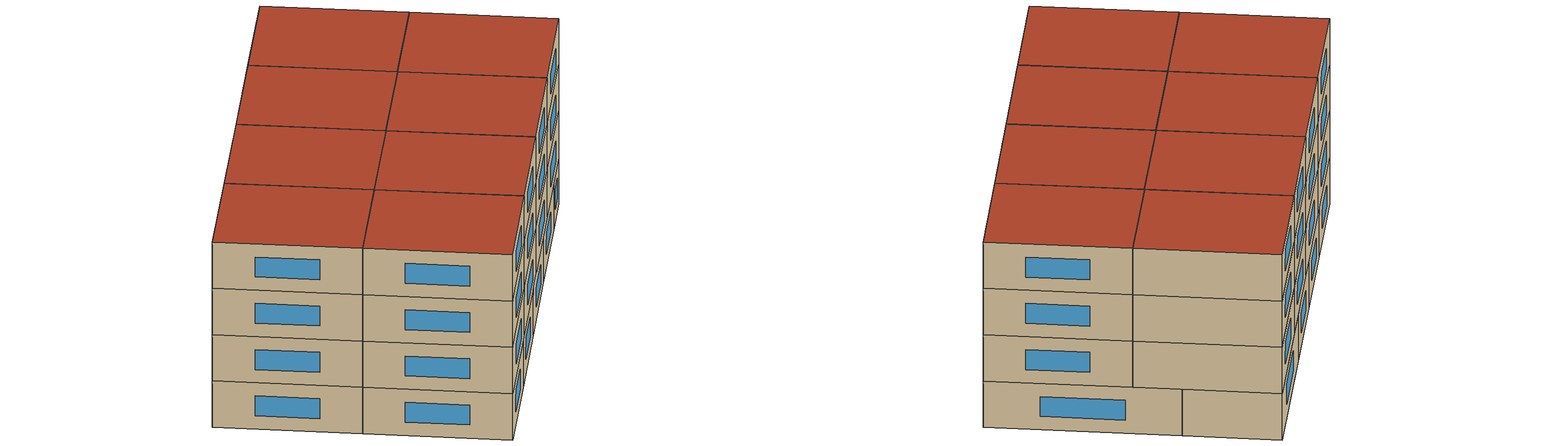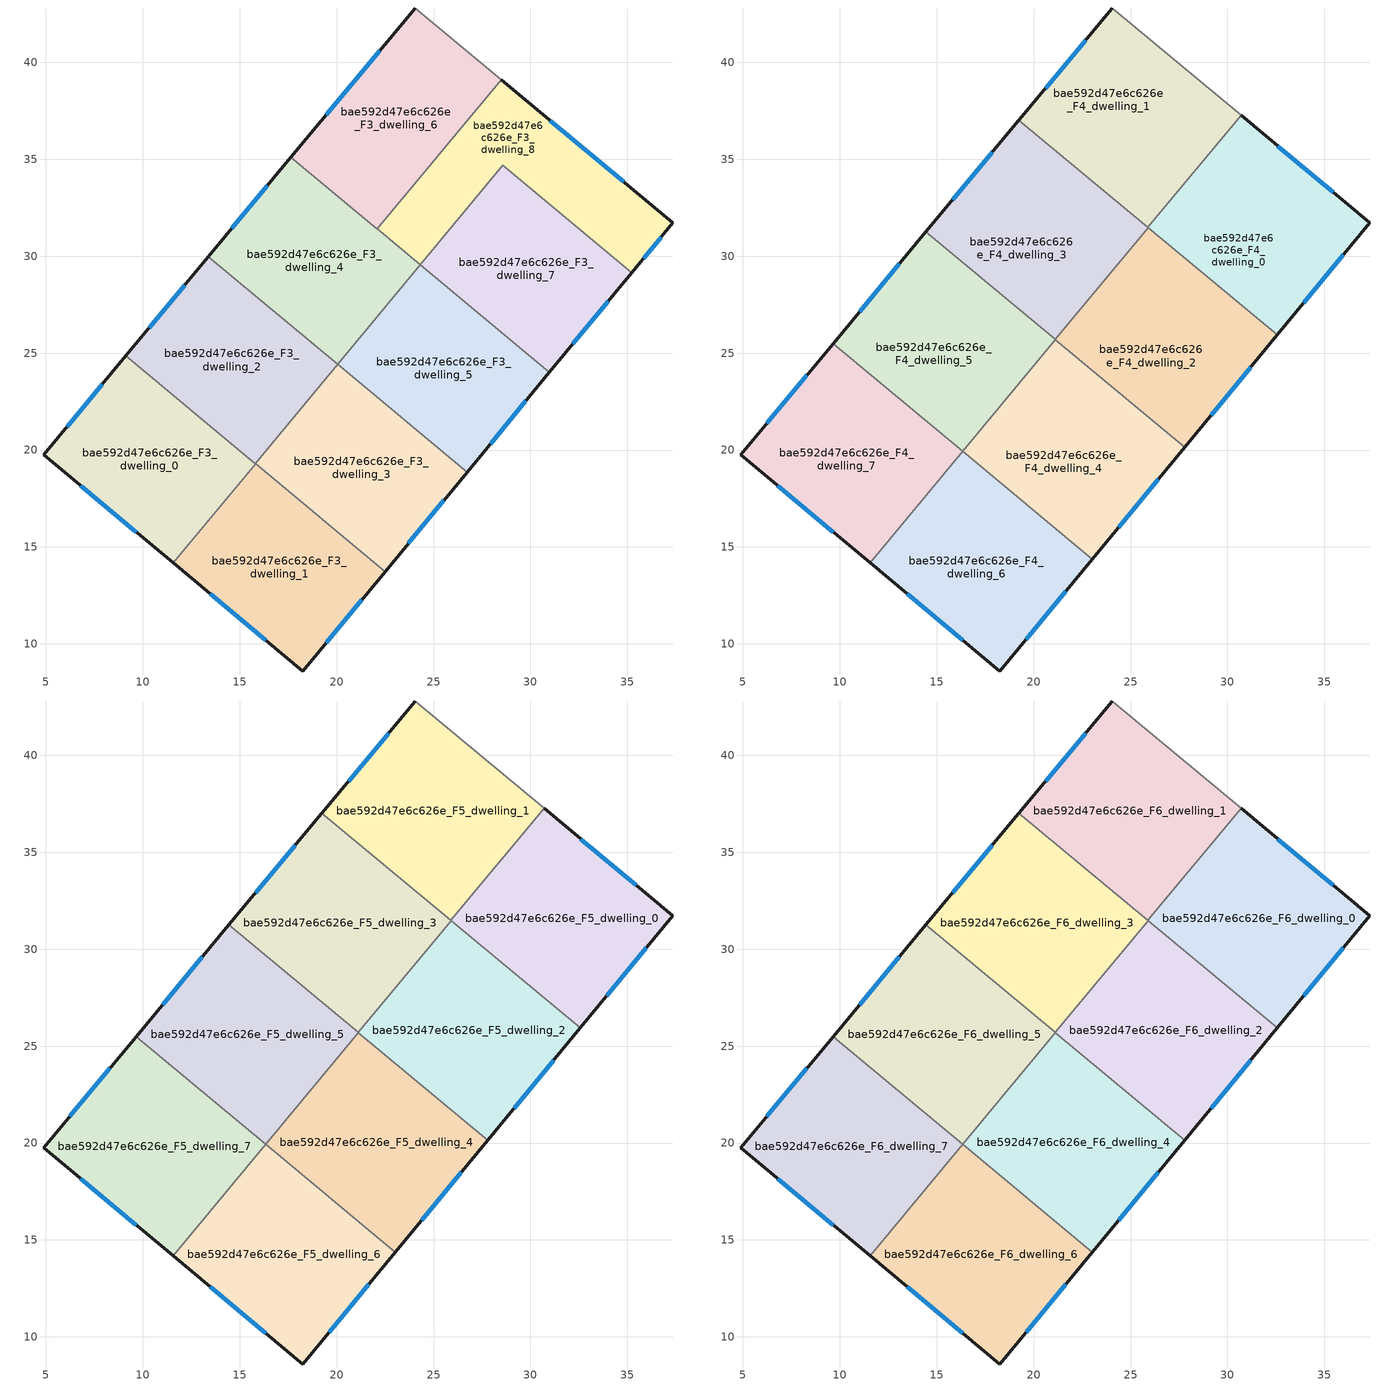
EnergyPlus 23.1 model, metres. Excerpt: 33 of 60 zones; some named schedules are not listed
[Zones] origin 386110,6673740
bae592d47e6c626e_F3_dwelling_0
 floor to bae592d47e6c626e_F2_dwelling_0 (EU_floor_Construction): 15.82,19.29 11.57,14.18 4.88,19.75 9.12,24.86 z9
 wall outside (EU_wall_Construction): 9.12,24.86 4.88,19.75 11.57,14.18 z9:12
 wall to bae592d47e6c626e_F3_dwelling_1 (EU_wall_Construction): 11.57,14.18 15.82,19.29 z9:12
 wall to bae592d47e6c626e_F3_dwelling_2 (EU_wall_Construction): 15.81,19.3 9.12,24.86 z9:12
 wall to bae592d47e6c626e_F3_dwelling_3 (EU_wall_Construction): 15.82,19.29 15.81,19.3 z9:12
 window (EU_Window_Construction): 6.79,18.16 9.66,15.77 / 7.91,23.4 6.09,21.21 z9.86:11.14
bae592d47e6c626e_F3_dwelling_1
 floor to bae592d47e6c626e_F2_dwelling_1 (EU_floor_Construction): 22.5,13.74 18.26,8.6 11.57,14.18 15.82,19.29 z9
 wall outside (EU_wall_Construction): 11.57,14.18 18.26,8.6 22.5,13.74 z9:12
 wall to bae592d47e6c626e_F3_dwelling_3 (EU_wall_Construction): 22.5,13.74 15.82,19.29 z9:12
 window (EU_Window_Construction): 13.48,12.58 16.34,10.19 / 19.47,10.07 21.28,12.27 z9.86:11.14
 ceiling adiabatic (EU_roof_Construction): 18.26,8.6 22.5,13.74 15.82,19.29 11.57,14.18 z12
bae592d47e6c626e_F3_dwelling_2
 floor to bae592d47e6c626e_F2_dwelling_2 (EU_floor_Construction): 20.06,24.42 15.8,19.3 9.12,24.86 13.38,29.98 z9
 wall outside (EU_wall_Construction): 13.38,29.98 9.12,24.86 z9:12
 wall to bae592d47e6c626e_F3_dwelling_3 (EU_wall_Construction): 15.8,19.3 20.06,24.42 z9:12
 wall to bae592d47e6c626e_F3_dwelling_4 (EU_wall_Construction): 20.05,24.43 13.38,29.98 z9:12
 wall to bae592d47e6c626e_F3_dwelling_5 (EU_wall_Construction): 20.06,24.42 20.05,24.43 z9:12
 window (EU_Window_Construction): 12.16,28.51 10.34,26.32 z9.86:11.14
 ceiling adiabatic (EU_roof_Construction): 16.34,19.94 9.66,25.5 9.12,24.86 15.8,19.3 20.06,24.42 z12
bae592d47e6c626e_F3_dwelling_3
 floor to bae592d47e6c626e_F2_dwelling_3 (EU_floor_Construction): 26.74,18.87 22.5,13.74 15.8,19.3 20.06,24.42 z9
 wall outside (EU_wall_Construction): 22.5,13.74 26.74,18.87 z9:12
 wall to bae592d47e6c626e_F3_dwelling_5 (EU_wall_Construction): 26.74,18.87 20.06,24.42 z9:12
 window (EU_Window_Construction): 23.71,15.2 25.52,17.4 z9.86:11.14
bae592d47e6c626e_F3_dwelling_4
 floor to bae592d47e6c626e_F2_dwelling_4 (EU_floor_Construction): 24.32,29.55 20.05,24.43 13.38,29.98 17.64,35.1 z9
 wall outside (EU_wall_Construction): 17.64,35.1 13.38,29.98 z9:12
 wall to bae592d47e6c626e_F3_dwelling_5 (EU_wall_Construction): 20.05,24.43 24.32,29.55 z9:12
 wall to bae592d47e6c626e_F3_dwelling_6 (EU_wall_Construction): 22.08,31.41 17.64,35.1 z9:12
 wall to bae592d47e6c626e_F3_dwelling_8 (EU_wall_Construction): 24.31,29.56 22.08,31.41 z9:12
 wall to bae592d47e6c626e_F3_dwelling_7 (EU_wall_Construction): 24.32,29.55 24.31,29.56 z9:12
 window (EU_Window_Construction): 16.43,33.64 14.6,31.44 z9.86:11.14
 ceiling adiabatic (EU_roof_Construction): 21.12,25.71 14.45,31.26 13.38,29.98 20.05,24.43 24.32,29.55 z12
bae592d47e6c626e_F3_dwelling_5
 floor to bae592d47e6c626e_F2_dwelling_5 (EU_floor_Construction): 30.98,24.01 26.74,18.87 20.05,24.43 24.32,29.55 z9
 wall outside (EU_wall_Construction): 26.74,18.87 30.98,24.01 z9:12
 wall to bae592d47e6c626e_F3_dwelling_7 (EU_wall_Construction): 30.98,24.01 24.32,29.55 z9:12
 window (EU_Window_Construction): 27.95,20.34 29.77,22.54 z9.86:11.14
 ceiling adiabatic (EU_roof_Construction): 26.74,18.87 27.8,20.15 21.12,25.71 20.05,24.43 z12
bae592d47e6c626e_F3_dwelling_6
 floor to bae592d47e6c626e_F2_dwelling_6 (EU_floor_Construction): 28.49,39.12 22.08,31.41 17.64,35.1 24.05,42.81 z9
 wall outside (EU_wall_Construction): 24.05,42.81 17.64,35.1 z9:12
 wall adiabatic (EU_wall_Construction): 28.49,39.12 24.05,42.81 z9:12
 wall to bae592d47e6c626e_F3_dwelling_8 (EU_wall_Construction): 22.08,31.41 28.49,39.12 z9:12
 window (EU_Window_Construction): 22.22,40.61 19.48,37.3 z9.86:11.14
 ceiling adiabatic (EU_roof_Construction): 22.08,31.41 23.68,33.33 19.24,37.03 17.64,35.1 z12
bae592d47e6c626e_F3_dwelling_7
 floor to bae592d47e6c626e_F2_dwelling_7 (EU_floor_Construction): 35.23,29.16 30.98,24.01 24.31,29.56 28.58,34.69 z9
 wall outside (EU_wall_Construction): 30.98,24.01 35.23,29.16 z9:12
 wall to bae592d47e6c626e_F3_dwelling_8 (EU_wall_Construction): 35.23,29.16 28.58,34.69 24.31,29.56 z9:12
 window (EU_Window_Construction): 32.2,25.48 34.02,27.69 z9.86:11.14
bae592d47e6c626e_F3_dwelling_8
 floor to bae592d47e6c626e_F2_dwelling_8 (EU_floor_Construction): 37.35,31.73 35.23,29.16 28.58,34.69 24.31,29.56 22.08,31.41 28.49,39.12 z9
 wall outside (EU_wall_Construction): 35.23,29.16 37.35,31.73 28.49,39.12 z9:12
 window (EU_Window_Construction): 34.82,33.84 31.02,37 / 35.84,29.89 36.75,30.99 z9.86:11.14
 ceiling adiabatic (EU_roof_Construction): 24.31,29.56 25.91,31.48 23.68,33.33 22.08,31.41 z12
bae592d47e6c626e_F4_dwelling_0
 floor to bae592d47e6c626e_F3_dwelling_7 (EU_floor_Construction): 35.23,29.16 32.57,25.94 25.91,31.48 28.58,34.69 z12
 floor to bae592d47e6c626e_F3_dwelling_8 (EU_floor_Construction): 37.35,31.73 35.23,29.16 28.58,34.69 25.91,31.48 25.9,31.49 30.71,37.27 z12
 wall outside (EU_wall_Construction): 32.58,25.94 37.35,31.73 30.71,37.27 z12:15
 wall to bae592d47e6c626e_F4_dwelling_1 (EU_wall_Construction): 30.71,37.27 25.9,31.49 z12:15
 wall to bae592d47e6c626e_F4_dwelling_2 (EU_wall_Construction): 25.91,31.48 32.58,25.94 z12:15
 wall to bae592d47e6c626e_F4_dwelling_3 (EU_wall_Construction): 25.9,31.49 25.91,31.48 z12:15
 window (EU_Window_Construction): 33.94,27.59 35.99,30.07 / 35.45,33.31 32.6,35.68 z12.86:14.14
bae592d47e6c626e_F4_dwelling_1
 floor to bae592d47e6c626e_F3_dwelling_6 (EU_floor_Construction): 28.49,39.11 23.68,33.33 19.24,37.03 24.05,42.81 z12
 floor to bae592d47e6c626e_F3_dwelling_8 (EU_floor_Construction): 30.71,37.27 25.9,31.49 23.68,33.33 28.49,39.11 z12
 wall outside (EU_wall_Construction): 24.05,42.81 19.24,37.03 z12:15
 wall adiabatic (EU_wall_Construction): 30.71,37.27 24.05,42.81 z12:15
 wall to bae592d47e6c626e_F4_dwelling_3 (EU_wall_Construction): 19.24,37.03 25.9,31.49 z12:15
 window (EU_Window_Construction): 22.68,41.16 20.62,38.68 z12.86:14.14
bae592d47e6c626e_F4_dwelling_2
 floor to bae592d47e6c626e_F3_dwelling_5 (EU_floor_Construction): 30.98,24.01 27.8,20.15 21.12,25.71 24.32,29.55 z12
 floor to bae592d47e6c626e_F3_dwelling_7 (EU_floor_Construction): 32.57,25.94 30.98,24.01 24.32,29.55 25.91,31.48 z12
 wall outside (EU_wall_Construction): 27.8,20.15 32.58,25.94 z12:15
 wall to bae592d47e6c626e_F4_dwelling_3 (EU_wall_Construction): 25.91,31.48 21.12,25.71 z12:15
 wall to bae592d47e6c626e_F4_dwelling_4 (EU_wall_Construction): 21.13,25.7 27.8,20.15 z12:15
 wall to bae592d47e6c626e_F4_dwelling_5 (EU_wall_Construction): 21.12,25.71 21.13,25.7 z12:15
 window (EU_Window_Construction): 29.16,21.81 31.21,24.29 z12.86:14.14
bae592d47e6c626e_F4_dwelling_3
 floor to bae592d47e6c626e_F3_dwelling_4 (EU_floor_Construction): 24.31,29.55 21.12,25.71 14.45,31.26 17.64,35.1 z12
 floor adiabatic (EU_floor_Construction): 25.91,31.48 24.31,29.55 17.64,35.1 19.24,37.03 z12
 wall outside (EU_wall_Construction): 19.24,37.03 14.45,31.26 z12:15
 wall to bae592d47e6c626e_F4_dwelling_5 (EU_wall_Construction): 14.45,31.26 21.12,25.71 z12:15
 window (EU_Window_Construction): 17.87,35.38 15.82,32.91 z12.86:14.14
bae592d47e6c626e_F4_dwelling_4
 floor to bae592d47e6c626e_F3_dwelling_3 (EU_floor_Construction): 26.74,18.87 23.03,14.38 16.34,19.94 20.06,24.42 z12
 floor adiabatic (EU_floor_Construction): 27.8,20.15 26.74,18.87 20.06,24.42 21.13,25.7 z12
 wall outside (EU_wall_Construction): 23.03,14.38 27.8,20.15 z12:15
 wall to bae592d47e6c626e_F4_dwelling_5 (EU_wall_Construction): 21.13,25.7 16.34,19.94 z12:15
 wall to bae592d47e6c626e_F4_dwelling_6 (EU_wall_Construction): 16.35,19.93 23.03,14.38 z12:15
 wall to bae592d47e6c626e_F4_dwelling_7 (EU_wall_Construction): 16.34,19.94 16.35,19.93 z12:15
 window (EU_Window_Construction): 24.39,16.03 26.43,18.5 z12.86:14.14
bae592d47e6c626e_F4_dwelling_5
 floor to bae592d47e6c626e_F3_dwelling_2 (EU_floor_Construction): 20.06,24.42 16.34,19.94 9.66,25.5 13.38,29.98 z12
 floor adiabatic (EU_floor_Construction): 21.12,25.71 20.05,24.43 13.38,29.98 14.45,31.26 z12
 wall outside (EU_wall_Construction): 14.45,31.26 9.66,25.5 z12:15
 wall to bae592d47e6c626e_F4_dwelling_7 (EU_wall_Construction): 9.66,25.5 16.34,19.94 z12:15
 window (EU_Window_Construction): 13.08,29.61 11.02,27.14 z12.86:14.14
bae592d47e6c626e_F4_dwelling_6
 floor to bae592d47e6c626e_F3_dwelling_3 (EU_floor_Construction): 23.03,14.38 22.5,13.74 15.82,19.29 16.35,19.93 z12
 floor adiabatic (EU_floor_Construction): 23.03,14.38 18.26,8.6 11.57,14.18 15.82,19.29 22.5,13.74 z12
 wall outside (EU_wall_Construction): 11.57,14.18 18.26,8.6 23.03,14.38 z12:15
 wall to bae592d47e6c626e_F4_dwelling_7 (EU_wall_Construction): 16.35,19.93 11.57,14.18 z12:15
 window (EU_Window_Construction): 19.62,10.25 21.66,12.73 / 13.48,12.58 16.34,10.19 z12.86:14.14
bae592d47e6c626e_F4_dwelling_7
 floor to bae592d47e6c626e_F3_dwelling_0 (EU_floor_Construction): 15.82,19.29 11.57,14.18 4.88,19.75 9.12,24.86 z12
 floor adiabatic (EU_floor_Construction): 16.34,19.94 15.81,19.3 9.12,24.86 9.66,25.5 z12
 floor to bae592d47e6c626e_F3_dwelling_3 (EU_floor_Construction): 16.35,19.93 15.82,19.29 15.81,19.3 16.34,19.94 z12
 wall outside (EU_wall_Construction): 9.66,25.5 4.88,19.75 11.57,14.18 z12:15
 window (EU_Window_Construction): 6.79,18.16 9.65,15.77 / 8.29,23.85 6.24,21.39 z12.86:14.14
bae592d47e6c626e_F5_dwelling_0
 floor to bae592d47e6c626e_F4_dwelling_0 (EU_floor_Construction): 37.35,31.73 32.58,25.94 25.9,31.49 30.71,37.27 z15
 wall outside (EU_wall_Construction): 32.58,25.94 37.35,31.73 30.71,37.27 z15:18
 wall to bae592d47e6c626e_F5_dwelling_1 (EU_wall_Construction): 30.71,37.27 25.9,31.49 z15:18
 wall to bae592d47e6c626e_F5_dwelling_2 (EU_wall_Construction): 25.91,31.48 32.58,25.94 z15:18
 wall to bae592d47e6c626e_F5_dwelling_3 (EU_wall_Construction): 25.9,31.49 25.91,31.48 z15:18
 window (EU_Window_Construction): 33.94,27.59 35.99,30.07 / 35.45,33.31 32.6,35.68 z15.86:17.14
bae592d47e6c626e_F5_dwelling_1
 floor to bae592d47e6c626e_F4_dwelling_1 (EU_floor_Construction): 30.71,37.27 25.9,31.49 19.24,37.03 24.05,42.81 z15
 wall outside (EU_wall_Construction): 24.05,42.81 19.24,37.03 z15:18
 wall adiabatic (EU_wall_Construction): 30.71,37.27 24.05,42.81 z15:18
 wall to bae592d47e6c626e_F5_dwelling_3 (EU_wall_Construction): 19.24,37.03 25.9,31.49 z15:18
 window (EU_Window_Construction): 22.68,41.16 20.62,38.68 z15.86:17.14
bae592d47e6c626e_F5_dwelling_2
 floor to bae592d47e6c626e_F4_dwelling_2 (EU_floor_Construction): 32.58,25.94 27.8,20.15 21.12,25.71 25.91,31.48 z15
 wall outside (EU_wall_Construction): 27.8,20.15 32.58,25.94 z15:18
 wall to bae592d47e6c626e_F5_dwelling_3 (EU_wall_Construction): 25.91,31.48 21.12,25.71 z15:18
 wall to bae592d47e6c626e_F5_dwelling_4 (EU_wall_Construction): 21.13,25.7 27.8,20.15 z15:18
 wall to bae592d47e6c626e_F5_dwelling_5 (EU_wall_Construction): 21.12,25.71 21.13,25.7 z15:18
 window (EU_Window_Construction): 29.16,21.81 31.21,24.29 z15.86:17.14
bae592d47e6c626e_F5_dwelling_3
 floor to bae592d47e6c626e_F4_dwelling_3 (EU_floor_Construction): 25.91,31.48 21.12,25.71 14.45,31.26 19.24,37.03 z15
 wall outside (EU_wall_Construction): 19.24,37.03 14.45,31.26 z15:18
 wall to bae592d47e6c626e_F5_dwelling_5 (EU_wall_Construction): 14.45,31.26 21.12,25.71 z15:18
 window (EU_Window_Construction): 17.87,35.38 15.82,32.91 z15.86:17.14
bae592d47e6c626e_F5_dwelling_4
 floor to bae592d47e6c626e_F4_dwelling_4 (EU_floor_Construction): 27.8,20.15 23.03,14.38 16.34,19.94 21.13,25.7 z15
 wall outside (EU_wall_Construction): 23.03,14.38 27.8,20.15 z15:18
 wall to bae592d47e6c626e_F5_dwelling_5 (EU_wall_Construction): 21.13,25.7 16.34,19.94 z15:18
 wall to bae592d47e6c626e_F5_dwelling_6 (EU_wall_Construction): 16.35,19.93 23.03,14.38 z15:18
 wall to bae592d47e6c626e_F5_dwelling_7 (EU_wall_Construction): 16.34,19.94 16.35,19.93 z15:18
 window (EU_Window_Construction): 24.39,16.03 26.43,18.5 z15.86:17.14
bae592d47e6c626e_F5_dwelling_5
 floor to bae592d47e6c626e_F4_dwelling_5 (EU_floor_Construction): 21.13,25.7 16.34,19.94 9.66,25.5 14.45,31.26 z15
 wall outside (EU_wall_Construction): 14.45,31.26 9.66,25.5 z15:18
 wall to bae592d47e6c626e_F5_dwelling_7 (EU_wall_Construction): 9.66,25.5 16.34,19.94 z15:18
 window (EU_Window_Construction): 13.08,29.61 11.02,27.14 z15.86:17.14
bae592d47e6c626e_F5_dwelling_6
 floor to bae592d47e6c626e_F4_dwelling_6 (EU_floor_Construction): 23.03,14.38 18.26,8.6 11.57,14.18 16.35,19.93 z15
 wall outside (EU_wall_Construction): 11.57,14.18 18.26,8.6 23.03,14.38 z15:18
 wall to bae592d47e6c626e_F5_dwelling_7 (EU_wall_Construction): 16.35,19.93 11.57,14.18 z15:18
 window (EU_Window_Construction): 19.62,10.25 21.66,12.73 / 13.48,12.58 16.34,10.19 z15.86:17.14
bae592d47e6c626e_F5_dwelling_7
 floor to bae592d47e6c626e_F4_dwelling_7 (EU_floor_Construction): 16.35,19.93 11.57,14.18 4.88,19.75 9.66,25.5 z15
 wall outside (EU_wall_Construction): 9.66,25.5 4.88,19.75 11.57,14.18 z15:18
 window (EU_Window_Construction): 6.79,18.16 9.65,15.77 / 8.29,23.85 6.24,21.39 z15.86:17.14
bae592d47e6c626e_F6_dwelling_0
 floor to bae592d47e6c626e_F5_dwelling_0 (EU_floor_Construction): 37.35,31.73 32.58,25.94 25.9,31.49 30.71,37.27 z18
 wall outside (EU_wall_Construction): 32.58,25.94 37.35,31.73 30.71,37.27 z18:21
 wall to bae592d47e6c626e_F6_dwelling_1 (EU_wall_Construction): 30.71,37.27 25.9,31.49 z18:21
 wall to bae592d47e6c626e_F6_dwelling_2 (EU_wall_Construction): 25.91,31.48 32.58,25.94 z18:21
 wall to bae592d47e6c626e_F6_dwelling_3 (EU_wall_Construction): 25.9,31.49 25.91,31.48 z18:21
 window (EU_Window_Construction): 33.94,27.59 35.99,30.07 / 35.45,33.31 32.6,35.68 z18.86:20.14
 roof outside (EU_roof_Construction): 32.58,25.94 37.35,31.73 30.71,37.27 25.9,31.49 z21
bae592d47e6c626e_F6_dwelling_1
 floor to bae592d47e6c626e_F5_dwelling_1 (EU_floor_Construction): 30.71,37.27 25.9,31.49 19.24,37.03 24.05,42.81 z18
 wall outside (EU_wall_Construction): 24.05,42.81 19.24,37.03 z18:21
 wall adiabatic (EU_wall_Construction): 30.71,37.27 24.05,42.81 z18:21
 wall to bae592d47e6c626e_F6_dwelling_3 (EU_wall_Construction): 19.24,37.03 25.9,31.49 z18:21
 window (EU_Window_Construction): 22.68,41.16 20.62,38.68 z18.86:20.14
 roof outside (EU_roof_Construction): 25.9,31.49 30.71,37.27 24.05,42.81 19.24,37.03 z21
bae592d47e6c626e_F6_dwelling_2
 floor to bae592d47e6c626e_F5_dwelling_2 (EU_floor_Construction): 32.58,25.94 27.8,20.15 21.12,25.71 25.91,31.48 z18
 wall outside (EU_wall_Construction): 27.8,20.15 32.58,25.94 z18:21
 wall to bae592d47e6c626e_F6_dwelling_3 (EU_wall_Construction): 25.91,31.48 21.12,25.71 z18:21
 wall to bae592d47e6c626e_F6_dwelling_4 (EU_wall_Construction): 21.13,25.7 27.8,20.15 z18:21
 wall to bae592d47e6c626e_F6_dwelling_5 (EU_wall_Construction): 21.12,25.71 21.13,25.7 z18:21
 window (EU_Window_Construction): 29.16,21.81 31.21,24.29 z18.86:20.14
 roof outside (EU_roof_Construction): 27.8,20.15 32.58,25.94 25.91,31.48 21.12,25.71 z21
bae592d47e6c626e_F6_dwelling_3
 floor to bae592d47e6c626e_F5_dwelling_3 (EU_floor_Construction): 25.91,31.48 21.12,25.71 14.45,31.26 19.24,37.03 z18
 wall outside (EU_wall_Construction): 19.24,37.03 14.45,31.26 z18:21
 wall to bae592d47e6c626e_F6_dwelling_5 (EU_wall_Construction): 14.45,31.26 21.12,25.71 z18:21
 window (EU_Window_Construction): 17.87,35.38 15.82,32.91 z18.86:20.14
 roof outside (EU_roof_Construction): 21.12,25.71 25.91,31.48 19.24,37.03 14.45,31.26 z21
bae592d47e6c626e_F6_dwelling_4
 floor to bae592d47e6c626e_F5_dwelling_4 (EU_floor_Construction): 27.8,20.15 23.03,14.38 16.34,19.94 21.13,25.7 z18
 wall outside (EU_wall_Construction): 23.03,14.38 27.8,20.15 z18:21
 wall to bae592d47e6c626e_F6_dwelling_5 (EU_wall_Construction): 21.13,25.7 16.34,19.94 z18:21
 wall to bae592d47e6c626e_F6_dwelling_6 (EU_wall_Construction): 16.35,19.93 23.03,14.38 z18:21
 wall to bae592d47e6c626e_F6_dwelling_7 (EU_wall_Construction): 16.34,19.94 16.35,19.93 z18:21
 window (EU_Window_Construction): 24.39,16.03 26.43,18.5 z18.86:20.14
 roof outside (EU_roof_Construction): 23.03,14.38 27.8,20.15 21.13,25.7 16.34,19.94 z21
bae592d47e6c626e_F6_dwelling_5
 floor to bae592d47e6c626e_F5_dwelling_5 (EU_floor_Construction): 21.13,25.7 16.34,19.94 9.66,25.5 14.45,31.26 z18
 wall outside (EU_wall_Construction): 14.45,31.26 9.66,25.5 z18:21
 wall to bae592d47e6c626e_F6_dwelling_7 (EU_wall_Construction): 9.66,25.5 16.34,19.94 z18:21
 window (EU_Window_Construction): 13.08,29.61 11.02,27.14 z18.86:20.14
 roof outside (EU_roof_Construction): 16.34,19.94 21.13,25.7 14.45,31.26 9.66,25.5 z21
bae592d47e6c626e_F6_dwelling_6
 floor to bae592d47e6c626e_F5_dwelling_6 (EU_floor_Construction): 23.03,14.38 18.26,8.6 11.57,14.18 16.35,19.93 z18
 wall outside (EU_wall_Construction): 11.57,14.18 18.26,8.6 23.03,14.38 z18:21
 wall to bae592d47e6c626e_F6_dwelling_7 (EU_wall_Construction): 16.35,19.93 11.57,14.18 z18:21
 window (EU_Window_Construction): 19.62,10.25 21.66,12.73 / 13.48,12.58 16.34,10.19 z18.86:20.14
 roof outside (EU_roof_Construction): 18.26,8.6 23.03,14.38 16.35,19.93 11.57,14.18 z21
bae592d47e6c626e_F6_dwelling_7
 floor to bae592d47e6c626e_F5_dwelling_7 (EU_floor_Construction): 16.35,19.93 11.57,14.18 4.88,19.75 9.66,25.5 z18
 wall outside (EU_wall_Construction): 9.66,25.5 4.88,19.75 11.57,14.18 z18:21
 window (EU_Window_Construction): 6.79,18.16 9.65,15.77 / 8.29,23.85 6.24,21.39 z18.86:20.14
 roof outside (EU_roof_Construction): 11.57,14.18 16.35,19.93 9.66,25.5 4.88,19.75 z21
[Building]
EU S2 Campaign: North Axis=0; Terrain=City; Solar Distribution=FullExterior
[Site:Location]
Helsinki-Vantaa.AP: Latitude=60.317; Longitude=24.963; Time Zone=2; Elevation=54.6
[SizingPeriod:WeatherFileDays]
AnnualSizingPeriod: Begin Month=1; Begin Day of Month=1; End Month=12; End Day of Month=31; Day of Week for Start Day=Monday; Use Weather File Daylight Saving Period=No; Use Weather File Rain and Snow Indicators=No
[MATERIAL]
EU_InternalMass_Material: Roughness=MediumRough; Thickness=0.1; Conductivity=1; Density=1800; Specific Heat=900; Thermal Absorptance=0.9; Solar Absorptance=0.7; Visible Absorptance=0.7
[MATERIAL:NOMASS] Roughness=MediumRough; Thermal Absorptance=0.9; Solar Absorptance=0.7; Visible Absorptance=0.7
Name | Thermal Resistance
EU_wall_NoMass | 1.10183
EU_roof_NoMass; EU_floor_NoMass | 1.70606
[WINDOWMATERIAL:SIMPLEGLAZINGSYSTEM]
EU_Window_SimpleGlazing: UFactor=3.11035; Solar Heat Gain Coefficient=0.8; Visible Transmittance=0.8
[CONSTRUCTION]
EU_wall_Construction: EU_wall_NoMass
EU_roof_Construction: EU_roof_NoMass
EU_floor_Construction: EU_floor_NoMass
EU_Window_Construction: EU_Window_SimpleGlazing
EU_InternalMass_Construction: EU_InternalMass_Material
[ZONE] Type=1; Multiplier=1; Ceiling Height=autocalculate; Floor Area=autocalculate; Part of Total Floor Area=Yes
Name | Volume
bae592d47e6c626e_F3_dwelling_0 | 173.613
bae592d47e6c626e_F4_dwelling_0; bae592d47e6c626e_F5_dwelling_0; bae592d47e6c626e_F6_dwelling_0 | 195.308
bae592d47e6c626e_F3_dwelling_1 | 173.602
bae592d47e6c626e_F4_dwelling_1; bae592d47e6c626e_F5_dwelling_1; bae592d47e6c626e_F6_dwelling_1 | 195.294
bae592d47e6c626e_F3_dwelling_2 | 173.6
bae592d47e6c626e_F4_dwelling_2; bae592d47e6c626e_F5_dwelling_2; bae592d47e6c626e_F6_dwelling_2 | 195.306
bae592d47e6c626e_F3_dwelling_3 | 173.608
bae592d47e6c626e_F4_dwelling_3; bae592d47e6c626e_F5_dwelling_3; bae592d47e6c626e_F6_dwelling_3 | 195.281
bae592d47e6c626e_F3_dwelling_4; bae592d47e6c626e_F3_dwelling_6 | 173.596
bae592d47e6c626e_F4_dwelling_4; bae592d47e6c626e_F5_dwelling_4; bae592d47e6c626e_F6_dwelling_4 | 195.317
bae592d47e6c626e_F3_dwelling_5 | 173.59
bae592d47e6c626e_F4_dwelling_5; bae592d47e6c626e_F5_dwelling_5; bae592d47e6c626e_F6_dwelling_5 | 195.289
bae592d47e6c626e_F4_dwelling_6; bae592d47e6c626e_F5_dwelling_6; bae592d47e6c626e_F6_dwelling_6 | 195.315
bae592d47e6c626e_F3_dwelling_7 | 173.586
bae592d47e6c626e_F4_dwelling_7; bae592d47e6c626e_F5_dwelling_7; bae592d47e6c626e_F6_dwelling_7 | 195.288
bae592d47e6c626e_F3_dwelling_8 | 173.597
[INTERNALMASS] Construction=EU_InternalMass_Construction
Name | Zone or ZoneList | Surface Area
bae592d47e6c626e_F3_dwelling_0_EU_InternalMass | bae592d47e6c626e_F3_dwelling_0 | 57.8708
bae592d47e6c626e_F3_dwelling_1_EU_InternalMass | bae592d47e6c626e_F3_dwelling_1 | 57.8681
bae592d47e6c626e_F3_dwelling_2_EU_InternalMass | bae592d47e6c626e_F3_dwelling_2 | 57.8684
bae592d47e6c626e_F3_dwelling_3_EU_InternalMass | bae592d47e6c626e_F3_dwelling_3 | 57.8665
bae592d47e6c626e_F3_dwelling_4_EU_InternalMass | bae592d47e6c626e_F3_dwelling_4 | 57.8646
bae592d47e6c626e_F3_dwelling_5_EU_InternalMass | bae592d47e6c626e_F3_dwelling_5 | 57.8632
bae592d47e6c626e_F3_dwelling_6_EU_InternalMass | bae592d47e6c626e_F3_dwelling_6 | 57.865
bae592d47e6c626e_F3_dwelling_7_EU_InternalMass | bae592d47e6c626e_F3_dwelling_7 | 57.8627
bae592d47e6c626e_F3_dwelling_8_EU_InternalMass | bae592d47e6c626e_F3_dwelling_8 | 57.8658
bae592d47e6c626e_F4_dwelling_0_EU_InternalMass | bae592d47e6c626e_F4_dwelling_0 | 65.1028
bae592d47e6c626e_F4_dwelling_1_EU_InternalMass | bae592d47e6c626e_F4_dwelling_1 | 65.0982
bae592d47e6c626e_F4_dwelling_2_EU_InternalMass | bae592d47e6c626e_F4_dwelling_2 | 65.1022
bae592d47e6c626e_F4_dwelling_3_EU_InternalMass | bae592d47e6c626e_F4_dwelling_3 | 65.0937
bae592d47e6c626e_F4_dwelling_4_EU_InternalMass | bae592d47e6c626e_F4_dwelling_4 | 65.1059
bae592d47e6c626e_F4_dwelling_5_EU_InternalMass | bae592d47e6c626e_F4_dwelling_5 | 65.0965
bae592d47e6c626e_F4_dwelling_6_EU_InternalMass | bae592d47e6c626e_F4_dwelling_6 | 65.1049
bae592d47e6c626e_F4_dwelling_7_EU_InternalMass | bae592d47e6c626e_F4_dwelling_7 | 65.0958
bae592d47e6c626e_F5_dwelling_0_EU_InternalMass | bae592d47e6c626e_F5_dwelling_0 | 65.1028
bae592d47e6c626e_F5_dwelling_1_EU_InternalMass | bae592d47e6c626e_F5_dwelling_1 | 65.0982
bae592d47e6c626e_F5_dwelling_2_EU_InternalMass | bae592d47e6c626e_F5_dwelling_2 | 65.1022
bae592d47e6c626e_F5_dwelling_3_EU_InternalMass | bae592d47e6c626e_F5_dwelling_3 | 65.0937
bae592d47e6c626e_F5_dwelling_4_EU_InternalMass | bae592d47e6c626e_F5_dwelling_4 | 65.1059
bae592d47e6c626e_F5_dwelling_5_EU_InternalMass | bae592d47e6c626e_F5_dwelling_5 | 65.0965
bae592d47e6c626e_F5_dwelling_6_EU_InternalMass | bae592d47e6c626e_F5_dwelling_6 | 65.1049
bae592d47e6c626e_F5_dwelling_7_EU_InternalMass | bae592d47e6c626e_F5_dwelling_7 | 65.0958
bae592d47e6c626e_F6_dwelling_0_EU_InternalMass | bae592d47e6c626e_F6_dwelling_0 | 65.1028
bae592d47e6c626e_F6_dwelling_1_EU_InternalMass | bae592d47e6c626e_F6_dwelling_1 | 65.0982
bae592d47e6c626e_F6_dwelling_2_EU_InternalMass | bae592d47e6c626e_F6_dwelling_2 | 65.1022
bae592d47e6c626e_F6_dwelling_3_EU_InternalMass | bae592d47e6c626e_F6_dwelling_3 | 65.0937
bae592d47e6c626e_F6_dwelling_4_EU_InternalMass | bae592d47e6c626e_F6_dwelling_4 | 65.1059
bae592d47e6c626e_F6_dwelling_5_EU_InternalMass | bae592d47e6c626e_F6_dwelling_5 | 65.0965
bae592d47e6c626e_F6_dwelling_6_EU_InternalMass | bae592d47e6c626e_F6_dwelling_6 | 65.1049
bae592d47e6c626e_F6_dwelling_7_EU_InternalMass | bae592d47e6c626e_F6_dwelling_7 | 65.0958
[OTHEREQUIPMENT] Fuel Type=Electricity; Design Level Calculation Method=Watts/Area; Power per Zone Floor Area=1; Fraction Latent=0; Fraction Radiant=0; Fraction Lost=0; Carbon Dioxide Generation Rate=0; EndUse Subcategory=EU_Step8_InternalGains
Name | Zone or ZoneList or Space or SpaceList | Schedule
EU_Step8_InternalGain_bae592d47e6c626e_F3_dwelling_0_f000 | bae592d47e6c626e_F3_dwelling_0 | EU_Step8_GainSchedule_bae592d47e6c626e_F3_dwelling_0_f000
EU_Step8_InternalGain_bae592d47e6c626e_F3_dwelling_1_f000 | bae592d47e6c626e_F3_dwelling_1 | EU_Step8_GainSchedule_bae592d47e6c626e_F3_dwelling_1_f000
EU_Step8_InternalGain_bae592d47e6c626e_F3_dwelling_2_f000 | bae592d47e6c626e_F3_dwelling_2 | EU_Step8_GainSchedule_bae592d47e6c626e_F3_dwelling_2_f000
EU_Step8_InternalGain_bae592d47e6c626e_F3_dwelling_3_f000 | bae592d47e6c626e_F3_dwelling_3 | EU_Step8_GainSchedule_bae592d47e6c626e_F3_dwelling_3_f000
EU_Step8_InternalGain_bae592d47e6c626e_F3_dwelling_4_f000 | bae592d47e6c626e_F3_dwelling_4 | EU_Step8_GainSchedule_bae592d47e6c626e_F3_dwelling_4_f000
EU_Step8_InternalGain_bae592d47e6c626e_F3_dwelling_5_f000 | bae592d47e6c626e_F3_dwelling_5 | EU_Step8_GainSchedule_bae592d47e6c626e_F3_dwelling_5_f000
EU_Step8_InternalGain_bae592d47e6c626e_F3_dwelling_6_f000 | bae592d47e6c626e_F3_dwelling_6 | EU_Step8_GainSchedule_bae592d47e6c626e_F3_dwelling_6_f000
EU_Step8_InternalGain_bae592d47e6c626e_F3_dwelling_7_f000 | bae592d47e6c626e_F3_dwelling_7 | EU_Step8_GainSchedule_bae592d47e6c626e_F3_dwelling_7_f000
EU_Step8_InternalGain_bae592d47e6c626e_F3_dwelling_8_f000 | bae592d47e6c626e_F3_dwelling_8 | EU_Step8_GainSchedule_bae592d47e6c626e_F3_dwelling_8_f000
EU_Step8_InternalGain_bae592d47e6c626e_F4_dwelling_0_f000 | bae592d47e6c626e_F4_dwelling_0 | EU_Step8_GainSchedule_bae592d47e6c626e_F4_dwelling_0_f000
EU_Step8_InternalGain_bae592d47e6c626e_F4_dwelling_1_f000 | bae592d47e6c626e_F4_dwelling_1 | EU_Step8_GainSchedule_bae592d47e6c626e_F4_dwelling_1_f000
EU_Step8_InternalGain_bae592d47e6c626e_F4_dwelling_2_f000 | bae592d47e6c626e_F4_dwelling_2 | EU_Step8_GainSchedule_bae592d47e6c626e_F4_dwelling_2_f000
EU_Step8_InternalGain_bae592d47e6c626e_F4_dwelling_3_f000 | bae592d47e6c626e_F4_dwelling_3 | EU_Step8_GainSchedule_bae592d47e6c626e_F4_dwelling_3_f000
EU_Step8_InternalGain_bae592d47e6c626e_F4_dwelling_4_f000 | bae592d47e6c626e_F4_dwelling_4 | EU_Step8_GainSchedule_bae592d47e6c626e_F4_dwelling_4_f000
EU_Step8_InternalGain_bae592d47e6c626e_F4_dwelling_5_f000 | bae592d47e6c626e_F4_dwelling_5 | EU_Step8_GainSchedule_bae592d47e6c626e_F4_dwelling_5_f000
EU_Step8_InternalGain_bae592d47e6c626e_F4_dwelling_6_f000 | bae592d47e6c626e_F4_dwelling_6 | EU_Step8_GainSchedule_bae592d47e6c626e_F4_dwelling_6_f000
EU_Step8_InternalGain_bae592d47e6c626e_F4_dwelling_7_f000 | bae592d47e6c626e_F4_dwelling_7 | EU_Step8_GainSchedule_bae592d47e6c626e_F4_dwelling_7_f000
EU_Step8_InternalGain_bae592d47e6c626e_F5_dwelling_0_f000 | bae592d47e6c626e_F5_dwelling_0 | EU_Step8_GainSchedule_bae592d47e6c626e_F5_dwelling_0_f000
EU_Step8_InternalGain_bae592d47e6c626e_F5_dwelling_1_f000 | bae592d47e6c626e_F5_dwelling_1 | EU_Step8_GainSchedule_bae592d47e6c626e_F5_dwelling_1_f000
EU_Step8_InternalGain_bae592d47e6c626e_F5_dwelling_2_f000 | bae592d47e6c626e_F5_dwelling_2 | EU_Step8_GainSchedule_bae592d47e6c626e_F5_dwelling_2_f000
EU_Step8_InternalGain_bae592d47e6c626e_F5_dwelling_3_f000 | bae592d47e6c626e_F5_dwelling_3 | EU_Step8_GainSchedule_bae592d47e6c626e_F5_dwelling_3_f000
EU_Step8_InternalGain_bae592d47e6c626e_F5_dwelling_4_f000 | bae592d47e6c626e_F5_dwelling_4 | EU_Step8_GainSchedule_bae592d47e6c626e_F5_dwelling_4_f000
EU_Step8_InternalGain_bae592d47e6c626e_F5_dwelling_5_f000 | bae592d47e6c626e_F5_dwelling_5 | EU_Step8_GainSchedule_bae592d47e6c626e_F5_dwelling_5_f000
EU_Step8_InternalGain_bae592d47e6c626e_F5_dwelling_6_f000 | bae592d47e6c626e_F5_dwelling_6 | EU_Step8_GainSchedule_bae592d47e6c626e_F5_dwelling_6_f000
EU_Step8_InternalGain_bae592d47e6c626e_F5_dwelling_7_f000 | bae592d47e6c626e_F5_dwelling_7 | EU_Step8_GainSchedule_bae592d47e6c626e_F5_dwelling_7_f000
EU_Step8_InternalGain_bae592d47e6c626e_F6_dwelling_0_f000 | bae592d47e6c626e_F6_dwelling_0 | EU_Step8_GainSchedule_bae592d47e6c626e_F6_dwelling_0_f000
EU_Step8_InternalGain_bae592d47e6c626e_F6_dwelling_1_f000 | bae592d47e6c626e_F6_dwelling_1 | EU_Step8_GainSchedule_bae592d47e6c626e_F6_dwelling_1_f000
EU_Step8_InternalGain_bae592d47e6c626e_F6_dwelling_2_f000 | bae592d47e6c626e_F6_dwelling_2 | EU_Step8_GainSchedule_bae592d47e6c626e_F6_dwelling_2_f000
EU_Step8_InternalGain_bae592d47e6c626e_F6_dwelling_3_f000 | bae592d47e6c626e_F6_dwelling_3 | EU_Step8_GainSchedule_bae592d47e6c626e_F6_dwelling_3_f000
EU_Step8_InternalGain_bae592d47e6c626e_F6_dwelling_4_f000 | bae592d47e6c626e_F6_dwelling_4 | EU_Step8_GainSchedule_bae592d47e6c626e_F6_dwelling_4_f000
EU_Step8_InternalGain_bae592d47e6c626e_F6_dwelling_5_f000 | bae592d47e6c626e_F6_dwelling_5 | EU_Step8_GainSchedule_bae592d47e6c626e_F6_dwelling_5_f000
EU_Step8_InternalGain_bae592d47e6c626e_F6_dwelling_6_f000 | bae592d47e6c626e_F6_dwelling_6 | EU_Step8_GainSchedule_bae592d47e6c626e_F6_dwelling_6_f000
EU_Step8_InternalGain_bae592d47e6c626e_F6_dwelling_7_f000 | bae592d47e6c626e_F6_dwelling_7 | EU_Step8_GainSchedule_bae592d47e6c626e_F6_dwelling_7_f000
[ZONEVENTILATION:DESIGNFLOWRATE] Schedule=EU_AlwaysOn; Design Flow Rate Calculation Method=AirChanges/Hour; Air Changes per Hour=0.756316; Ventilation Type=Natural; Fan Pressure Rise=0; Fan Total Efficiency=1; Constant Term Coefficient=1; Temperature Term Coefficient=0; Velocity Term Coefficient=0; Velocity Squared Term Coefficient=0; Minimum Indoor Temperature=-100; Maximum Indoor Temperature=100; Delta Temperature=-100; Minimum Outdoor Temperature=-100; Maximum Outdoor Temperature=100; Maximum Wind Speed=40
Name | Zone or ZoneList or Space or SpaceList
EU_ConstantAir_bae592d47e6c626e_F3_dwelling_0 | bae592d47e6c626e_F3_dwelling_0
EU_ConstantAir_bae592d47e6c626e_F3_dwelling_1 | bae592d47e6c626e_F3_dwelling_1
EU_ConstantAir_bae592d47e6c626e_F3_dwelling_2 | bae592d47e6c626e_F3_dwelling_2
EU_ConstantAir_bae592d47e6c626e_F3_dwelling_3 | bae592d47e6c626e_F3_dwelling_3
EU_ConstantAir_bae592d47e6c626e_F3_dwelling_4 | bae592d47e6c626e_F3_dwelling_4
EU_ConstantAir_bae592d47e6c626e_F3_dwelling_5 | bae592d47e6c626e_F3_dwelling_5
EU_ConstantAir_bae592d47e6c626e_F3_dwelling_6 | bae592d47e6c626e_F3_dwelling_6
EU_ConstantAir_bae592d47e6c626e_F3_dwelling_7 | bae592d47e6c626e_F3_dwelling_7
EU_ConstantAir_bae592d47e6c626e_F3_dwelling_8 | bae592d47e6c626e_F3_dwelling_8
EU_ConstantAir_bae592d47e6c626e_F4_dwelling_0 | bae592d47e6c626e_F4_dwelling_0
EU_ConstantAir_bae592d47e6c626e_F4_dwelling_1 | bae592d47e6c626e_F4_dwelling_1
EU_ConstantAir_bae592d47e6c626e_F4_dwelling_2 | bae592d47e6c626e_F4_dwelling_2
EU_ConstantAir_bae592d47e6c626e_F4_dwelling_3 | bae592d47e6c626e_F4_dwelling_3
EU_ConstantAir_bae592d47e6c626e_F4_dwelling_4 | bae592d47e6c626e_F4_dwelling_4
EU_ConstantAir_bae592d47e6c626e_F4_dwelling_5 | bae592d47e6c626e_F4_dwelling_5
EU_ConstantAir_bae592d47e6c626e_F4_dwelling_6 | bae592d47e6c626e_F4_dwelling_6
EU_ConstantAir_bae592d47e6c626e_F4_dwelling_7 | bae592d47e6c626e_F4_dwelling_7
EU_ConstantAir_bae592d47e6c626e_F5_dwelling_0 | bae592d47e6c626e_F5_dwelling_0
EU_ConstantAir_bae592d47e6c626e_F5_dwelling_1 | bae592d47e6c626e_F5_dwelling_1
EU_ConstantAir_bae592d47e6c626e_F5_dwelling_2 | bae592d47e6c626e_F5_dwelling_2
EU_ConstantAir_bae592d47e6c626e_F5_dwelling_3 | bae592d47e6c626e_F5_dwelling_3
EU_ConstantAir_bae592d47e6c626e_F5_dwelling_4 | bae592d47e6c626e_F5_dwelling_4
EU_ConstantAir_bae592d47e6c626e_F5_dwelling_5 | bae592d47e6c626e_F5_dwelling_5
EU_ConstantAir_bae592d47e6c626e_F5_dwelling_6 | bae592d47e6c626e_F5_dwelling_6
EU_ConstantAir_bae592d47e6c626e_F5_dwelling_7 | bae592d47e6c626e_F5_dwelling_7
EU_ConstantAir_bae592d47e6c626e_F6_dwelling_0 | bae592d47e6c626e_F6_dwelling_0
EU_ConstantAir_bae592d47e6c626e_F6_dwelling_1 | bae592d47e6c626e_F6_dwelling_1
EU_ConstantAir_bae592d47e6c626e_F6_dwelling_2 | bae592d47e6c626e_F6_dwelling_2
EU_ConstantAir_bae592d47e6c626e_F6_dwelling_3 | bae592d47e6c626e_F6_dwelling_3
EU_ConstantAir_bae592d47e6c626e_F6_dwelling_4 | bae592d47e6c626e_F6_dwelling_4
EU_ConstantAir_bae592d47e6c626e_F6_dwelling_5 | bae592d47e6c626e_F6_dwelling_5
EU_ConstantAir_bae592d47e6c626e_F6_dwelling_6 | bae592d47e6c626e_F6_dwelling_6
EU_ConstantAir_bae592d47e6c626e_F6_dwelling_7 | bae592d47e6c626e_F6_dwelling_7
[HVACTEMPLATE:ZONE:IDEALLOADSAIRSYSTEM] System Availability Schedule=EU_AlwaysOn; Maximum Heating Supply Air Temperature=50; Minimum Cooling Supply Air Temperature=13; Maximum Heating Supply Air Humidity Ratio=0.0156; Minimum Cooling Supply Air Humidity Ratio=0.0077; Heating Limit=NoLimit; Cooling Limit=NoLimit; Heating Availability Schedule=EU_AlwaysOn; Cooling Availability Schedule=EU_CoolingOff; Dehumidification Control Type=ConstantSensibleHeatRatio; Cooling Sensible Heat Ratio=0.7; Dehumidification Setpoint=60; Humidification Control Type=None; Humidification Setpoint=30; Outdoor Air Method=None; Outdoor Air Flow Rate per Person=0.00944; Outdoor Air Flow Rate per Zone Floor Area=0; Outdoor Air Flow Rate per Zone=0; Demand Controlled Ventilation Type=None; Outdoor Air Economizer Type=NoEconomizer; Heat Recovery Type=None; Sensible Heat Recovery Effectiveness=0.7; Latent Heat Recovery Effectiveness=0.65
Name | Template Thermostat
bae592d47e6c626e_F3_dwelling_0 | EU_HeatOnly_bae592d47e6c626e_F3_dwelling_0
bae592d47e6c626e_F3_dwelling_1 | EU_HeatOnly_bae592d47e6c626e_F3_dwelling_1
bae592d47e6c626e_F3_dwelling_2 | EU_HeatOnly_bae592d47e6c626e_F3_dwelling_2
bae592d47e6c626e_F3_dwelling_3 | EU_HeatOnly_bae592d47e6c626e_F3_dwelling_3
bae592d47e6c626e_F3_dwelling_4 | EU_HeatOnly_bae592d47e6c626e_F3_dwelling_4
bae592d47e6c626e_F3_dwelling_5 | EU_HeatOnly_bae592d47e6c626e_F3_dwelling_5
bae592d47e6c626e_F3_dwelling_6 | EU_HeatOnly_bae592d47e6c626e_F3_dwelling_6
bae592d47e6c626e_F3_dwelling_7 | EU_HeatOnly_bae592d47e6c626e_F3_dwelling_7
bae592d47e6c626e_F3_dwelling_8 | EU_HeatOnly_bae592d47e6c626e_F3_dwelling_8
bae592d47e6c626e_F4_dwelling_0 | EU_HeatOnly_bae592d47e6c626e_F4_dwelling_0
bae592d47e6c626e_F4_dwelling_1 | EU_HeatOnly_bae592d47e6c626e_F4_dwelling_1
bae592d47e6c626e_F4_dwelling_2 | EU_HeatOnly_bae592d47e6c626e_F4_dwelling_2
bae592d47e6c626e_F4_dwelling_3 | EU_HeatOnly_bae592d47e6c626e_F4_dwelling_3
bae592d47e6c626e_F4_dwelling_4 | EU_HeatOnly_bae592d47e6c626e_F4_dwelling_4
bae592d47e6c626e_F4_dwelling_5 | EU_HeatOnly_bae592d47e6c626e_F4_dwelling_5
bae592d47e6c626e_F4_dwelling_6 | EU_HeatOnly_bae592d47e6c626e_F4_dwelling_6
bae592d47e6c626e_F4_dwelling_7 | EU_HeatOnly_bae592d47e6c626e_F4_dwelling_7
bae592d47e6c626e_F5_dwelling_0 | EU_HeatOnly_bae592d47e6c626e_F5_dwelling_0
bae592d47e6c626e_F5_dwelling_1 | EU_HeatOnly_bae592d47e6c626e_F5_dwelling_1
bae592d47e6c626e_F5_dwelling_2 | EU_HeatOnly_bae592d47e6c626e_F5_dwelling_2
bae592d47e6c626e_F5_dwelling_3 | EU_HeatOnly_bae592d47e6c626e_F5_dwelling_3
bae592d47e6c626e_F5_dwelling_4 | EU_HeatOnly_bae592d47e6c626e_F5_dwelling_4
bae592d47e6c626e_F5_dwelling_5 | EU_HeatOnly_bae592d47e6c626e_F5_dwelling_5
bae592d47e6c626e_F5_dwelling_6 | EU_HeatOnly_bae592d47e6c626e_F5_dwelling_6
bae592d47e6c626e_F5_dwelling_7 | EU_HeatOnly_bae592d47e6c626e_F5_dwelling_7
bae592d47e6c626e_F6_dwelling_0 | EU_HeatOnly_bae592d47e6c626e_F6_dwelling_0
bae592d47e6c626e_F6_dwelling_1 | EU_HeatOnly_bae592d47e6c626e_F6_dwelling_1
bae592d47e6c626e_F6_dwelling_2 | EU_HeatOnly_bae592d47e6c626e_F6_dwelling_2
bae592d47e6c626e_F6_dwelling_3 | EU_HeatOnly_bae592d47e6c626e_F6_dwelling_3
bae592d47e6c626e_F6_dwelling_4 | EU_HeatOnly_bae592d47e6c626e_F6_dwelling_4
bae592d47e6c626e_F6_dwelling_5 | EU_HeatOnly_bae592d47e6c626e_F6_dwelling_5
bae592d47e6c626e_F6_dwelling_6 | EU_HeatOnly_bae592d47e6c626e_F6_dwelling_6
bae592d47e6c626e_F6_dwelling_7 | EU_HeatOnly_bae592d47e6c626e_F6_dwelling_7
[SIZING:ZONE] Zone Cooling Design Supply Air Temperature Input Method=SupplyAirTemperature; Zone Cooling Design Supply Air Temperature=13; Zone Heating Design Supply Air Temperature Input Method=SupplyAirTemperature; Zone Heating Design Supply Air Temperature=50; Zone Cooling Design Supply Air Humidity Ratio=0.008; Zone Heating Design Supply Air Humidity Ratio=0.008; Cooling Design Air Flow Method=DesignDay; Cooling Design Air Flow Rate=0; Cooling Minimum Air Flow per Zone Floor Area=0.000762; Cooling Minimum Air Flow=0; Cooling Minimum Air Flow Fraction=0.2; Heating Design Air Flow Method=DesignDay; Heating Design Air Flow Rate=0; Heating Maximum Air Flow per Zone Floor Area=0.002032; Heating Maximum Air Flow=0.141576; Heating Maximum Air Flow Fraction=0.3; Account for Dedicated Outdoor Air System=No; Dedicated Outdoor Air System Control Strategy=NeutralSupplyAir; Dedicated Outdoor Air Low Setpoint Temperature for Design=autosize; Dedicated Outdoor Air High Setpoint Temperature for Design=autosize; Zone Load Sizing Method=Sensible Load Only No Latent Load; Zone Latent Cooling Design Supply Air Humidity Ratio Input Method=HumidityRatioDifference; Zone Cooling Design Supply Air Humidity Ratio Difference=0.005; Zone Latent Heating Design Supply Air Humidity Ratio Input Method=HumidityRatioDifference; Zone Humidification Design Supply Air Humidity Ratio Difference=0.005
bae592d47e6c626e_F3_dwelling_0; bae592d47e6c626e_F3_dwelling_1; bae592d47e6c626e_F3_dwelling_2; bae592d47e6c626e_F3_dwelling_3; bae592d47e6c626e_F3_dwelling_4; bae592d47e6c626e_F3_dwelling_5; bae592d47e6c626e_F3_dwelling_6; bae592d47e6c626e_F3_dwelling_7; bae592d47e6c626e_F3_dwelling_8; bae592d47e6c626e_F4_dwelling_0; bae592d47e6c626e_F4_dwelling_1; bae592d47e6c626e_F4_dwelling_2; bae592d47e6c626e_F4_dwelling_3; bae592d47e6c626e_F4_dwelling_4; bae592d47e6c626e_F4_dwelling_5; bae592d47e6c626e_F4_dwelling_6; bae592d47e6c626e_F4_dwelling_7; bae592d47e6c626e_F5_dwelling_0; bae592d47e6c626e_F5_dwelling_1; bae592d47e6c626e_F5_dwelling_2; bae592d47e6c626e_F5_dwelling_3; bae592d47e6c626e_F5_dwelling_4; bae592d47e6c626e_F5_dwelling_5; bae592d47e6c626e_F5_dwelling_6; bae592d47e6c626e_F5_dwelling_7; bae592d47e6c626e_F6_dwelling_0; bae592d47e6c626e_F6_dwelling_1; bae592d47e6c626e_F6_dwelling_2; bae592d47e6c626e_F6_dwelling_3; bae592d47e6c626e_F6_dwelling_4; bae592d47e6c626e_F6_dwelling_5; bae592d47e6c626e_F6_dwelling_6; bae592d47e6c626e_F6_dwelling_7
[SCHEDULE:FILE] Column Number=1; Rows to Skip at Top=0; Number of Hours of Data=8760; Column Separator=Comma; Interpolate to Timestep=No; Minutes per Item=60; Adjust Schedule for Daylight Savings=Yes
Name | File
EU_Step8_GainSchedule_bae592d47e6c626e_F3_dwelling_0_f000 | ../../schedules/bae592d47e6c626e/bae592d47e6c626e_F3_dwelling_0_f000_gain.csv
EU_Step8_GainSchedule_bae592d47e6c626e_F3_dwelling_1_f000 | ../../schedules/bae592d47e6c626e/bae592d47e6c626e_F3_dwelling_1_f000_gain.csv
EU_Step8_GainSchedule_bae592d47e6c626e_F3_dwelling_2_f000 | ../../schedules/bae592d47e6c626e/bae592d47e6c626e_F3_dwelling_2_f000_gain.csv
EU_Step8_GainSchedule_bae592d47e6c626e_F3_dwelling_3_f000 | ../../schedules/bae592d47e6c626e/bae592d47e6c626e_F3_dwelling_3_f000_gain.csv
EU_Step8_GainSchedule_bae592d47e6c626e_F3_dwelling_4_f000 | ../../schedules/bae592d47e6c626e/bae592d47e6c626e_F3_dwelling_4_f000_gain.csv
EU_Step8_GainSchedule_bae592d47e6c626e_F3_dwelling_5_f000 | ../../schedules/bae592d47e6c626e/bae592d47e6c626e_F3_dwelling_5_f000_gain.csv
EU_Step8_GainSchedule_bae592d47e6c626e_F3_dwelling_6_f000 | ../../schedules/bae592d47e6c626e/bae592d47e6c626e_F3_dwelling_6_f000_gain.csv
EU_Step8_GainSchedule_bae592d47e6c626e_F3_dwelling_7_f000 | ../../schedules/bae592d47e6c626e/bae592d47e6c626e_F3_dwelling_7_f000_gain.csv
EU_Step8_GainSchedule_bae592d47e6c626e_F3_dwelling_8_f000 | ../../schedules/bae592d47e6c626e/bae592d47e6c626e_F3_dwelling_8_f000_gain.csv
EU_Step8_GainSchedule_bae592d47e6c626e_F4_dwelling_0_f000 | ../../schedules/bae592d47e6c626e/bae592d47e6c626e_F4_dwelling_0_f000_gain.csv
EU_Step8_GainSchedule_bae592d47e6c626e_F4_dwelling_1_f000 | ../../schedules/bae592d47e6c626e/bae592d47e6c626e_F4_dwelling_1_f000_gain.csv
EU_Step8_GainSchedule_bae592d47e6c626e_F4_dwelling_2_f000 | ../../schedules/bae592d47e6c626e/bae592d47e6c626e_F4_dwelling_2_f000_gain.csv
EU_Step8_GainSchedule_bae592d47e6c626e_F4_dwelling_3_f000 | ../../schedules/bae592d47e6c626e/bae592d47e6c626e_F4_dwelling_3_f000_gain.csv
EU_Step8_GainSchedule_bae592d47e6c626e_F4_dwelling_4_f000 | ../../schedules/bae592d47e6c626e/bae592d47e6c626e_F4_dwelling_4_f000_gain.csv
EU_Step8_GainSchedule_bae592d47e6c626e_F4_dwelling_5_f000 | ../../schedules/bae592d47e6c626e/bae592d47e6c626e_F4_dwelling_5_f000_gain.csv
EU_Step8_GainSchedule_bae592d47e6c626e_F4_dwelling_6_f000 | ../../schedules/bae592d47e6c626e/bae592d47e6c626e_F4_dwelling_6_f000_gain.csv
EU_Step8_GainSchedule_bae592d47e6c626e_F4_dwelling_7_f000 | ../../schedules/bae592d47e6c626e/bae592d47e6c626e_F4_dwelling_7_f000_gain.csv
EU_Step8_GainSchedule_bae592d47e6c626e_F5_dwelling_0_f000 | ../../schedules/bae592d47e6c626e/bae592d47e6c626e_F5_dwelling_0_f000_gain.csv
EU_Step8_GainSchedule_bae592d47e6c626e_F5_dwelling_1_f000 | ../../schedules/bae592d47e6c626e/bae592d47e6c626e_F5_dwelling_1_f000_gain.csv
EU_Step8_GainSchedule_bae592d47e6c626e_F5_dwelling_2_f000 | ../../schedules/bae592d47e6c626e/bae592d47e6c626e_F5_dwelling_2_f000_gain.csv
EU_Step8_GainSchedule_bae592d47e6c626e_F5_dwelling_3_f000 | ../../schedules/bae592d47e6c626e/bae592d47e6c626e_F5_dwelling_3_f000_gain.csv
EU_Step8_GainSchedule_bae592d47e6c626e_F5_dwelling_4_f000 | ../../schedules/bae592d47e6c626e/bae592d47e6c626e_F5_dwelling_4_f000_gain.csv
EU_Step8_GainSchedule_bae592d47e6c626e_F5_dwelling_5_f000 | ../../schedules/bae592d47e6c626e/bae592d47e6c626e_F5_dwelling_5_f000_gain.csv
EU_Step8_GainSchedule_bae592d47e6c626e_F5_dwelling_6_f000 | ../../schedules/bae592d47e6c626e/bae592d47e6c626e_F5_dwelling_6_f000_gain.csv
EU_Step8_GainSchedule_bae592d47e6c626e_F5_dwelling_7_f000 | ../../schedules/bae592d47e6c626e/bae592d47e6c626e_F5_dwelling_7_f000_gain.csv
EU_Step8_GainSchedule_bae592d47e6c626e_F6_dwelling_0_f000 | ../../schedules/bae592d47e6c626e/bae592d47e6c626e_F6_dwelling_0_f000_gain.csv
EU_Step8_GainSchedule_bae592d47e6c626e_F6_dwelling_1_f000 | ../../schedules/bae592d47e6c626e/bae592d47e6c626e_F6_dwelling_1_f000_gain.csv
EU_Step8_GainSchedule_bae592d47e6c626e_F6_dwelling_2_f000 | ../../schedules/bae592d47e6c626e/bae592d47e6c626e_F6_dwelling_2_f000_gain.csv
EU_Step8_GainSchedule_bae592d47e6c626e_F6_dwelling_3_f000 | ../../schedules/bae592d47e6c626e/bae592d47e6c626e_F6_dwelling_3_f000_gain.csv
EU_Step8_GainSchedule_bae592d47e6c626e_F6_dwelling_4_f000 | ../../schedules/bae592d47e6c626e/bae592d47e6c626e_F6_dwelling_4_f000_gain.csv
EU_Step8_GainSchedule_bae592d47e6c626e_F6_dwelling_5_f000 | ../../schedules/bae592d47e6c626e/bae592d47e6c626e_F6_dwelling_5_f000_gain.csv
EU_Step8_GainSchedule_bae592d47e6c626e_F6_dwelling_6_f000 | ../../schedules/bae592d47e6c626e/bae592d47e6c626e_F6_dwelling_6_f000_gain.csv
